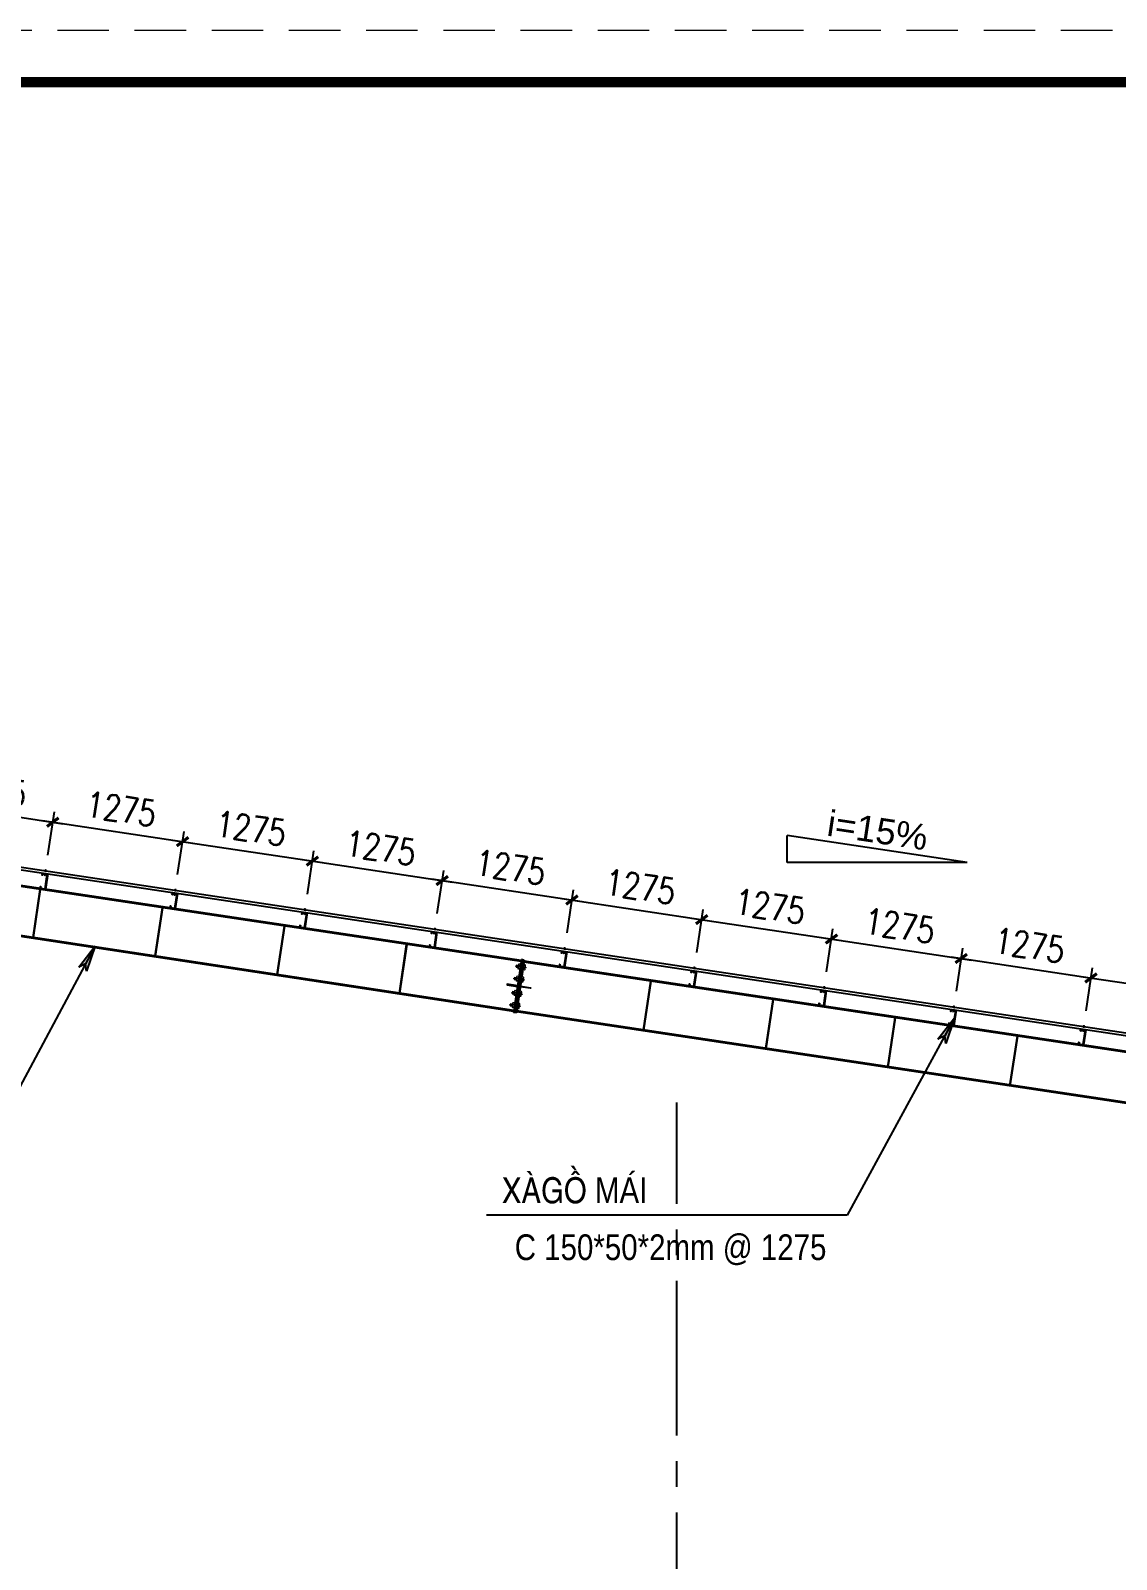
# Model space of a CAD drawing. Header units: inches. Extents: x 651127 to 1529722, y 768575 to 1021311.
# Drawn here: x 1052193 to 1062743, y 876091 to 890941 of the extents above; entities that cross this region are included whole.
import ezdxf
from ezdxf.enums import TextEntityAlignment as Align

# ---------------------------------------------------------------- set-up
doc = ezdxf.new("R2010")
doc.units = ezdxf.units.IN
doc.header["$LTSCALE"] = 1000
doc.header["$MEASUREMENT"] = 0
doc.linetypes.add('CENTER2', pattern=[1.125, 0.75, -0.125, 0.125, -0.125])
doc.linetypes.add('HIDDEN', pattern=[0.375, 0.25, -0.125])
doc.layers.get('DEFPOINTS').update_dxf_attribs({"color": 8, "lineweight": 9})
for name, color, linetype in [('DWGshare.com_1', 7, 'Continuous'), ('DWGshare.com_10', 7, 'Continuous'), ('DWGshare.com_12', 51, 'Continuous'), ('DWGshare.com_16', 2, 'Continuous'), ('DWGshare.com_19', 136, 'Continuous'), ('DWGshare.com_2', 147, 'Continuous'), ('DWGshare.com_32', 253, 'Continuous'), ('DWGshare.com_35', 9, 'Continuous'), ('DWGshare.com_39', 143, 'Continuous'), ('DWGshare.com_4', 8, 'CENTER2')]:
    doc.layers.add(name, color=color, linetype=linetype)
doc.layers.add('DWGshare.com_20', color=115, linetype='Continuous', lineweight=20)
doc.styles.add('DWGshare.com_1', font='VHELVCN.TTF')
doc.styles.add('DWGshare.com_4', font='romans.shx', dxfattribs={"width": 0.8})
doc.styles.add('DWGshare.com_6', font='VHELVEN.TTF')
doc.dimstyles.new('DWGshare.com_1', dxfattribs={"dimscale": 100, "dimtxt": 2.5, "dimasz": 1, "dimexe": 1, "dimexo": 1.5, "dimgap": 1, "dimtad": 1, "dimdec": 0, "dimzin": 0, "dimdsep": 46, "dimtxsty": 'DWGshare.com_4', "dimblk": 'DWGshare.com_1', "dimcen": 1.5, "dimdle": 1, "dimclrd": 256, "dimclre": 256, "dimclrt": 7, "dimadec": 0, "dimazin": 0, "dimtfac": 1, "dimtdec": 0, "dimtix": 1, "dimtmove": 2, "dimatfit": 3, "dimfxl": 1, "dimtolj": 1, "dimtzin": 0, "dimarcsym": 0})
doc.dimstyles.new('DWGshare.com_4', dxfattribs={"dimscale": 100, "dimtxt": 2.5, "dimasz": 2, "dimexe": 1, "dimexo": 1.5, "dimgap": 1, "dimtad": 1, "dimdec": 0, "dimlfac": 0.5, "dimzin": 0, "dimdsep": 46, "dimtxsty": 'DWGshare.com_4', "dimblk": 'DWGshare.com_6', "dimcen": 1.5, "dimdle": 1, "dimclrd": 256, "dimclre": 256, "dimclrt": 7, "dimadec": 0, "dimazin": 0, "dimtfac": 1, "dimtdec": 0, "dimtix": 1, "dimtmove": 2, "dimatfit": 3, "dimldrblk": 'DWGshare.com_6', "dimfxl": 1, "dimtolj": 1, "dimtzin": 0, "dimarcsym": 0})

# ---------------------------------------------------------------- blocks, each defined once
blk = doc.blocks.new('DWGshare.com_1')
at = {"color": 0, "linetype": 'ByBlock', "const_width": 0.3}
blk.add_lwpolyline([(-0.5, -0.5), (0.5, 0.5)], dxfattribs=at)
blk = doc.blocks.new('*D246')
at = {"layer": 'DEFPOINTS', "color": 0, "transparency": 16777216}
for p in [(1052409, 883252), (1051078, 882973), (1052339, 882784)]:
    blk.add_point(p, dxfattribs=at)
at = {"layer": 'DWGshare.com_2', "lineweight": -2, "transparency": 16777216}
for p, q in [((1051049, 883456), (1052508, 883237)), ((1051100, 883122), (1051163, 883540)), ((1052361, 882933), (1052424, 883351))]:
    blk.add_line(p, q, dxfattribs=at)
at = {"layer": 'DWGshare.com_2', "lineweight": -2, "transparency": 16777216, "xscale": 100, "yscale": 100, "zscale": 100}
for p, rotation in [((1051148, 883441), 171.4692343893333), ((1052409, 883252), 351.4692343893333)]:
    blk.add_blockref('DWGshare.com_1', p, dxfattribs=dict(at, rotation=rotation))
at = {"layer": 'DWGshare.com_2', "color": 7, "transparency": 16777216, "insert": (1051812, 883569), "char_height": 250, "attachment_point": 5, "rotation": 351.4692, "style": 'DWGshare.com_4'}
blk.add_mtext('\\A1;1275', dxfattribs=at)
blk = doc.blocks.new('*D247')
at = {"layer": 'DEFPOINTS', "color": 0, "transparency": 16777216}
for p in [(1053670, 883063), (1052339, 882784), (1053600, 882595)]:
    blk.add_point(p, dxfattribs=at)
at = {"layer": 'DWGshare.com_2', "lineweight": -2, "transparency": 16777216}
for p, q in [((1052361, 882933), (1052424, 883351)), ((1052310, 883267), (1053769, 883048)), ((1053622, 882743), (1053685, 883162))]:
    blk.add_line(p, q, dxfattribs=at)
at = {"layer": 'DWGshare.com_2', "lineweight": -2, "transparency": 16777216, "xscale": 100, "yscale": 100, "zscale": 100}
for p, rotation in [((1052409, 883252), 171.4692343893333), ((1053670, 883063), 351.4692343893333)]:
    blk.add_blockref('DWGshare.com_1', p, dxfattribs=dict(at, rotation=rotation))
at = {"layer": 'DWGshare.com_2', "color": 7, "transparency": 16777216, "insert": (1053073, 883380), "char_height": 250, "attachment_point": 5, "rotation": 351.4692, "style": 'DWGshare.com_4'}
blk.add_mtext('\\A1;1275', dxfattribs=at)
blk = doc.blocks.new('*D248')
at = {"layer": 'DEFPOINTS', "color": 0, "transparency": 16777216}
for p in [(1054931, 882874), (1053600, 882595), (1054861, 882406)]:
    blk.add_point(p, dxfattribs=at)
at = {"layer": 'DWGshare.com_2', "lineweight": -2, "transparency": 16777216}
for p, q in [((1053622, 882743), (1053685, 883162)), ((1053571, 883078), (1055030, 882859)), ((1054883, 882554), (1054946, 882973))]:
    blk.add_line(p, q, dxfattribs=at)
at = {"layer": 'DWGshare.com_2', "lineweight": -2, "transparency": 16777216, "xscale": 100, "yscale": 100, "zscale": 100}
for p, rotation in [((1053670, 883063), 171.4692343893333), ((1054931, 882874), 351.4692343893333)]:
    blk.add_blockref('DWGshare.com_1', p, dxfattribs=dict(at, rotation=rotation))
at = {"layer": 'DWGshare.com_2', "color": 7, "transparency": 16777216, "insert": (1054334, 883191), "char_height": 250, "attachment_point": 5, "rotation": 351.4692, "style": 'DWGshare.com_4'}
blk.add_mtext('\\A1;1275', dxfattribs=at)
blk = doc.blocks.new('*D249')
at = {"layer": 'DEFPOINTS', "color": 0, "transparency": 16777216}
for p in [(1056192, 882685), (1054861, 882406), (1056122, 882217)]:
    blk.add_point(p, dxfattribs=at)
at = {"layer": 'DWGshare.com_2', "lineweight": -2, "transparency": 16777216}
for p, q in [((1054832, 882889), (1056291, 882670)), ((1054883, 882554), (1054946, 882973)), ((1056144, 882365), (1056207, 882784))]:
    blk.add_line(p, q, dxfattribs=at)
at = {"layer": 'DWGshare.com_2', "lineweight": -2, "transparency": 16777216, "xscale": 100, "yscale": 100, "zscale": 100}
for p, rotation in [((1054931, 882874), 171.4692343893333), ((1056192, 882685), 351.4692343893333)]:
    blk.add_blockref('DWGshare.com_1', p, dxfattribs=dict(at, rotation=rotation))
at = {"layer": 'DWGshare.com_2', "color": 7, "transparency": 16777216, "insert": (1055595, 883002), "char_height": 250, "attachment_point": 5, "rotation": 351.4692, "style": 'DWGshare.com_4'}
blk.add_mtext('\\A1;1275', dxfattribs=at)
blk = doc.blocks.new('*D250')
at = {"layer": 'DEFPOINTS', "color": 0, "transparency": 16777216}
for p in [(1057453, 882496), (1056122, 882217), (1057383, 882028)]:
    blk.add_point(p, dxfattribs=at)
at = {"layer": 'DWGshare.com_2', "lineweight": -2, "transparency": 16777216}
for p, q in [((1056093, 882700), (1057552, 882481)), ((1056144, 882365), (1056207, 882784)), ((1057405, 882176), (1057468, 882594))]:
    blk.add_line(p, q, dxfattribs=at)
at = {"layer": 'DWGshare.com_2', "lineweight": -2, "transparency": 16777216, "xscale": 100, "yscale": 100, "zscale": 100}
for p, rotation in [((1056192, 882685), 171.4692343893333), ((1057453, 882496), 351.4692343893333)]:
    blk.add_blockref('DWGshare.com_1', p, dxfattribs=dict(at, rotation=rotation))
at = {"layer": 'DWGshare.com_2', "color": 7, "transparency": 16777216, "insert": (1056856, 882813), "char_height": 250, "attachment_point": 5, "rotation": 351.4692, "style": 'DWGshare.com_4'}
blk.add_mtext('\\A1;1275', dxfattribs=at)
blk = doc.blocks.new('*D251')
at = {"layer": 'DEFPOINTS', "color": 0, "transparency": 16777216}
for p in [(1058714, 882306), (1057383, 882028), (1058644, 881839)]:
    blk.add_point(p, dxfattribs=at)
at = {"layer": 'DWGshare.com_19', "lineweight": -2, "transparency": 16777216}
for p, q in [((1057405, 882176), (1057468, 882594)), ((1057354, 882510), (1058813, 882292)), ((1058666, 881987), (1058729, 882405))]:
    blk.add_line(p, q, dxfattribs=at)
at = {"layer": 'DWGshare.com_19', "lineweight": -2, "transparency": 16777216, "xscale": 100, "yscale": 100, "zscale": 100}
for p, rotation in [((1057453, 882496), 171.4692343893333), ((1058714, 882306), 351.4692343893333)]:
    blk.add_blockref('DWGshare.com_1', p, dxfattribs=dict(at, rotation=rotation))
at = {"layer": 'DWGshare.com_19', "color": 7, "transparency": 16777216, "insert": (1058117, 882624), "char_height": 250, "attachment_point": 5, "rotation": 351.4692, "style": 'DWGshare.com_4'}
blk.add_mtext('\\A1;1275', dxfattribs=at)
blk = doc.blocks.new('*D252')
at = {"layer": 'DEFPOINTS', "color": 0, "transparency": 16777216}
for p in [(1059975, 882117), (1058644, 881839), (1059904, 881649)]:
    blk.add_point(p, dxfattribs=at)
at = {"layer": 'DWGshare.com_2', "lineweight": -2, "transparency": 16777216}
for p, q in [((1058666, 881987), (1058729, 882405)), ((1058615, 882321), (1060073, 882102)), ((1059927, 881798), (1059989, 882216))]:
    blk.add_line(p, q, dxfattribs=at)
at = {"layer": 'DWGshare.com_2', "lineweight": -2, "transparency": 16777216, "xscale": 100, "yscale": 100, "zscale": 100}
for p, rotation in [((1058714, 882306), 171.4692343893333), ((1059975, 882117), 351.4692343893333)]:
    blk.add_blockref('DWGshare.com_1', p, dxfattribs=dict(at, rotation=rotation))
at = {"layer": 'DWGshare.com_2', "color": 7, "transparency": 16777216, "insert": (1059378, 882434), "char_height": 250, "attachment_point": 5, "rotation": 351.4692, "style": 'DWGshare.com_4'}
blk.add_mtext('\\A1;1275', dxfattribs=at)
blk = doc.blocks.new('*D253')
at = {"layer": 'DEFPOINTS', "color": 0, "transparency": 16777216}
for p in [(1061235, 881928), (1059904, 881649), (1061165, 881460)]:
    blk.add_point(p, dxfattribs=at)
at = {"layer": 'DWGshare.com_2', "lineweight": -2, "transparency": 16777216}
for p, q in [((1059876, 882132), (1061334, 881913)), ((1059927, 881798), (1059989, 882216)), ((1061188, 881609), (1061250, 882027))]:
    blk.add_line(p, q, dxfattribs=at)
at = {"layer": 'DWGshare.com_2', "lineweight": -2, "transparency": 16777216, "xscale": 100, "yscale": 100, "zscale": 100}
for p, rotation in [((1059975, 882117), 171.4692343893333), ((1061235, 881928), 351.4692343893333)]:
    blk.add_blockref('DWGshare.com_1', p, dxfattribs=dict(at, rotation=rotation))
at = {"layer": 'DWGshare.com_2', "color": 7, "transparency": 16777216, "insert": (1060638, 882245), "char_height": 250, "attachment_point": 5, "rotation": 351.4692, "style": 'DWGshare.com_4'}
blk.add_mtext('\\A1;1275', dxfattribs=at)
blk = doc.blocks.new('*D254')
at = {"layer": 'DEFPOINTS', "color": 0, "transparency": 16777216}
for p in [(1062496, 881739), (1061165, 881460), (1062426, 881271)]:
    blk.add_point(p, dxfattribs=at)
at = {"layer": 'DWGshare.com_2', "lineweight": -2, "transparency": 16777216}
for p, q in [((1061137, 881943), (1062595, 881724)), ((1061188, 881609), (1061250, 882027)), ((1062448, 881419), (1062511, 881838))]:
    blk.add_line(p, q, dxfattribs=at)
at = {"layer": 'DWGshare.com_2', "lineweight": -2, "transparency": 16777216, "xscale": 100, "yscale": 100, "zscale": 100}
for p, rotation in [((1061235, 881928), 171.4692343893333), ((1062496, 881739), 351.4692343893333)]:
    blk.add_blockref('DWGshare.com_1', p, dxfattribs=dict(at, rotation=rotation))
at = {"layer": 'DWGshare.com_2', "color": 7, "transparency": 16777216, "insert": (1061899, 882056), "char_height": 250, "attachment_point": 5, "rotation": 351.4692, "style": 'DWGshare.com_4'}
blk.add_mtext('\\A1;1275', dxfattribs=at)
blk = doc.blocks.new('*D255')
at = {"layer": 'DEFPOINTS', "color": 0, "transparency": 16777216}
for p in [(1063757, 881550), (1062426, 881271), (1063687, 881082)]:
    blk.add_point(p, dxfattribs=at)
at = {"layer": 'DWGshare.com_2', "lineweight": -2, "transparency": 16777216}
for p, q in [((1062448, 881419), (1062511, 881838)), ((1062397, 881754), (1063856, 881535)), ((1063709, 881230), (1063772, 881649))]:
    blk.add_line(p, q, dxfattribs=at)
at = {"layer": 'DWGshare.com_2', "lineweight": -2, "transparency": 16777216, "xscale": 100, "yscale": 100, "zscale": 100}
for p, rotation in [((1062496, 881739), 171.4692343893333), ((1063757, 881550), 351.4692343893333)]:
    blk.add_blockref('DWGshare.com_1', p, dxfattribs=dict(at, rotation=rotation))
at = {"layer": 'DWGshare.com_2', "color": 7, "transparency": 16777216, "insert": (1063160, 881867), "char_height": 250, "attachment_point": 5, "rotation": 351.4692, "style": 'DWGshare.com_4'}
blk.add_mtext('\\A1;1275', dxfattribs=at)
blk = doc.blocks.new('DWGshare.com_6')
at = {"linetype": 'CENTER2'}
blk.add_hatch(color=256, dxfattribs=at).paths.add_polyline_path([(-1.296, 0.216), (-1, 0), (-1.296, -0.216), (0, 0)])
blk.add_line((0, 0), (-1, 0), dxfattribs=at)
blk.add_lwpolyline([(-1.296, 0.216), (0, 0), (-1.296, -0.216), (-1, 0), (-1.296, 0.216)], dxfattribs=at)

msp = doc.modelspace()

# ---------------------------------------------------------------- linework, layer by layer
at = {"layer": 'DEFPOINTS', "linetype": 'HIDDEN', "ltscale": 2}
msp.add_lwpolyline([(1000353.7, 831540.9), (1084453.7, 831540.9), (1084453.7, 890940.9), (1000353.7, 890940.9)], close=True, dxfattribs=at)
at = {"layer": 'DWGshare.com_1', "const_width": 100}
msp.add_lwpolyline([(1002353.7, 832040.9), (1083953.7, 832040.9), (1083953.7, 890440.9), (1002353.7, 890440.9)], close=True, dxfattribs=at)
at = {"layer": 'DWGshare.com_12'}
for p, q in [((1056960.6, 881907.5), (1045206.1, 883670.7)), ((1056959.1, 881897.6), (1045218.5, 883658.7)), ((1056886.5, 881413), (1045148.8, 883193.9)), ((1056887.9, 881422.9), (1045150.3, 883203.8)), ((1052283.4, 882599), (1052213.4, 882132.1)), ((1052287.4, 882598.4), (1052217.4, 882131.5)), ((1053470.2, 882420.9), (1053399.8, 881952.1)), ((1053474.1, 882420.4), (1053403.8, 881951.5)), ((1054656.9, 882242.9), (1054586.3, 881772.1)), ((1054660.8, 882242.3), (1054590.2, 881771.5)), ((1055843.6, 882064.9), (1055772.7, 881592.1)), ((1055847.6, 882064.3), (1055776.7, 881591.5)), ((1056962.1, 881917.4), (1056885, 881403.1)), ((1056975.9, 881915.3), (1056898.8, 881401.1)), ((1056989.8, 881913.2), (1056912.7, 881399)), ((1056989.8, 881913.2), (1056962.1, 881917.4)), ((1065422.5, 880628.1), (1056986.8, 881893.5)), ((1065423.9, 880638), (1056988.3, 881903.3)), ((1058217.1, 881708.9), (1058145.5, 881232.1)), ((1058221, 881708.3), (1058149.5, 881231.5)), ((1059403.8, 881530.9), (1059332, 881052.1)), ((1059407.7, 881530.3), (1059335.9, 881051.5)), ((1056912.7, 881399), (1056885, 881403.1)), ((1065349.8, 880143.5), (1056914.1, 881408.9)), ((1065351.3, 880153.4), (1056915.6, 881418.8)), ((1060590.5, 881352.9), (1060518.4, 880872.1)), ((1060594.5, 881352.3), (1060522.3, 880871.5)), ((1061777.2, 881174.9), (1061704.8, 880692.1)), ((1061781.2, 881174.3), (1061708.8, 880691.5))]:
    msp.add_line(p, q, dxfattribs=at)
for points in [[(1056924, 881663.2), (1056825.1, 881678.1), (1056824.2, 881672.1), (1056923.1, 881657.3)], [(1056951.7, 881659.1), (1057050.6, 881644.2), (1057049.7, 881638.3), (1056950.8, 881653.1)]]:
    msp.add_lwpolyline(points, close=True, dxfattribs=at)
at = {"layer": 'DWGshare.com_19'}
for p, q in [((1061292, 882860.2), (1059543.5, 883122.5)), ((1059543.5, 882860.2), (1059543.5, 883122.5)), ((1061292, 882860.2), (1059543.5, 882860.2))]:
    msp.add_line(p, q, dxfattribs=at)
at = {"layer": 'DWGshare.com_20'}
for p, q in [((1056900.4, 881855.9), (1057012.9, 881839)), ((1056913.4, 881866), (1056909.8, 881842.3)), ((1056909.8, 881842.3), (1056928.8, 881839.5)), ((1056913.4, 881866), (1056932.4, 881863.2)), ((1056917.3, 881865.4), (1056913.8, 881841.7)), ((1056921.9, 881864.8), (1056918.4, 881841)), ((1056927.9, 881863.9), (1056924.3, 881840.1)), ((1056933.3, 881869.7), (1056927.8, 881833)), ((1056946, 881824.7), (1056932.4, 881826.8)), ((1056934.2, 881838.7), (1056993.4, 881829.8)), ((1056937.7, 881862.4), (1056996.9, 881853.5)), ((1056953.1, 881872.2), (1056939.5, 881874.3)), ((1056954, 881878.2), (1056945.1, 881818.7)), ((1056947.3, 881818.4), (1056945.1, 881818.7)), ((1056947.3, 881818.4), (1056956.2, 881877.9)), ((1056956.2, 881877.9), (1056954, 881878.2)), ((1056974.9, 881814.3), (1056983.9, 881873.8)), ((1056974.9, 881814.3), (1056977.1, 881813.9)), ((1056986, 881873.4), (1056977.1, 881813.9)), ((1056978, 881819.9), (1056991.6, 881817.9)), ((1056983.9, 881873.8), (1056986, 881873.4)), ((1056998.7, 881865.4), (1056985.1, 881867.4)), ((1056997.8, 881822.5), (1057003.3, 881859.2)), ((1056882.6, 881737.2), (1056995.1, 881720.3)), ((1056895.6, 881747.4), (1056892, 881723.6)), ((1056892, 881723.6), (1056911, 881720.8)), ((1056895.6, 881747.4), (1056914.6, 881744.5)), ((1056899.5, 881746.8), (1056896, 881723)), ((1056904.1, 881746.1), (1056900.6, 881722.4)), ((1056910.1, 881745.2), (1056906.5, 881721.5)), ((1056915.5, 881751), (1056910, 881714.3)), ((1056928.2, 881706.1), (1056914.6, 881708.1)), ((1056916.4, 881720), (1056975.6, 881711.1)), ((1056919.9, 881743.7), (1056979.1, 881734.8)), ((1056935.3, 881753.5), (1056921.7, 881755.6)), ((1056936.2, 881759.6), (1056927.3, 881700.1)), ((1056929.5, 881699.7), (1056927.3, 881700.1)), ((1056929.5, 881699.7), (1056938.4, 881759.2)), ((1056938.4, 881759.2), (1056936.2, 881759.6)), ((1056957.1, 881695.6), (1056966.1, 881755.1)), ((1056957.1, 881695.6), (1056959.3, 881695.3)), ((1056968.2, 881754.8), (1056959.3, 881695.3)), ((1056960.2, 881701.3), (1056973.8, 881699.2)), ((1056966.1, 881755.1), (1056968.2, 881754.8)), ((1056980.9, 881746.7), (1056967.3, 881748.7)), ((1056980, 881703.8), (1056985.5, 881740.5)), ((1056861.8, 881598.7), (1056974.3, 881581.9)), ((1056874.8, 881608.9), (1056871.2, 881585.2)), ((1056871.2, 881585.2), (1056890.2, 881582.3)), ((1056874.8, 881608.9), (1056893.8, 881606.1)), ((1056878.8, 881608.3), (1056875.2, 881584.6)), ((1056883.3, 881607.6), (1056879.8, 881583.9)), ((1056896.8, 881496.4), (1056883.2, 881498.5)), ((1056889.3, 881606.7), (1056885.7, 881583)), ((1056897.7, 881502.4), (1056888.7, 881442.9)), ((1056894.8, 881612.5), (1056889.3, 881575.9)), ((1056890.9, 881442.6), (1056899.8, 881502.1)), ((1056907.4, 881567.6), (1056893.8, 881569.7)), ((1056895.6, 881581.5), (1056954.8, 881572.7)), ((1056899.8, 881502.1), (1056897.7, 881502.4)), ((1056899.2, 881605.3), (1056958.4, 881596.4)), ((1056914.6, 881615.1), (1056901, 881617.1)), ((1056915.5, 881621.1), (1056906.5, 881561.6)), ((1056908.7, 881561.3), (1056906.5, 881561.6)), ((1056908.7, 881561.3), (1056917.6, 881620.8)), ((1056917.6, 881620.8), (1056915.5, 881621.1)), ((1056918.6, 881438.5), (1056927.5, 881498)), ((1056929.7, 881497.6), (1056920.7, 881438.1)), ((1056927.5, 881498), (1056929.7, 881497.6)), ((1056936.4, 881557.1), (1056945.3, 881616.6)), ((1056936.4, 881557.1), (1056938.5, 881556.8)), ((1056947.5, 881616.3), (1056938.5, 881556.8)), ((1056939.4, 881562.8), (1056953, 881560.8)), ((1056945.3, 881616.6), (1056947.5, 881616.3)), ((1056960.2, 881608.3), (1056946.6, 881610.3)), ((1056959.2, 881565.4), (1056964.7, 881602)), ((1056844, 881480.1), (1056956.5, 881463.2)), ((1056857, 881490.2), (1056853.4, 881466.5)), ((1056853.4, 881466.5), (1056872.4, 881463.7)), ((1056857, 881490.2), (1056876, 881487.4)), ((1056861, 881489.7), (1056857.4, 881465.9)), ((1056865.5, 881489), (1056862, 881465.2)), ((1056871.5, 881488.1), (1056867.9, 881464.3)), ((1056877, 881493.9), (1056871.5, 881457.2)), ((1056889.6, 881449), (1056876, 881451)), ((1056877.8, 881462.9), (1056937, 881454)), ((1056881.4, 881486.6), (1056940.6, 881477.7)), ((1056890.9, 881442.6), (1056888.7, 881442.9)), ((1056918.6, 881438.5), (1056920.7, 881438.1)), ((1056921.6, 881444.1), (1056935.2, 881442.1)), ((1056942.4, 881489.6), (1056928.8, 881491.6)), ((1056941.4, 881446.7), (1056946.9, 881483.4))]:
    msp.add_line(p, q, dxfattribs=at)
for centre, start, end in [((1056933.2, 881832.2), 171.46923, 261.46923), ((1056933.4, 881833.3), 81.46923, 171.46923), ((1056935, 881844), 171.46923, 261.46923), ((1056936.9, 881857), 81.46923, 171.46923), ((1056938.6, 881867.8), 171.46923, 261.46923), ((1056938.7, 881868.9), 81.46923, 171.46923), ((1056992.4, 881823.3), 261.46923, 351.46923), ((1056994.2, 881835.2), 261.46923, 351.46923), ((1056992.6, 881824.4), 351.46923, 81.46923), ((1056997.8, 881858.9), 261.46923, 351.46923), ((1056996.1, 881848.1), 351.46923, 81.46923), ((1056997.9, 881860), 351.46923, 81.46923), ((1056915.4, 881713.5), 171.46923, 261.46923), ((1056915.6, 881714.6), 81.46923, 171.46923), ((1056917.2, 881725.4), 171.46923, 261.46923), ((1056919.1, 881738.3), 81.46923, 171.46923), ((1056920.8, 881749.1), 171.46923, 261.46923), ((1056920.9, 881750.2), 81.46923, 171.46923), ((1056974.6, 881704.6), 261.46923, 351.46923), ((1056976.4, 881716.5), 261.46923, 351.46923), ((1056974.8, 881705.7), 351.46923, 81.46923), ((1056979.9, 881740.2), 261.46923, 351.46923), ((1056978.3, 881729.4), 351.46923, 81.46923), ((1056980.1, 881741.3), 351.46923, 81.46923), ((1056882.4, 881493.1), 81.46923, 171.46923), ((1056894.6, 881575.1), 171.46923, 261.46923), ((1056894.8, 881576.1), 81.46923, 171.46923), ((1056896.4, 881586.9), 171.46923, 261.46923), ((1056898.4, 881599.9), 81.46923, 171.46923), ((1056900, 881610.7), 171.46923, 261.46923), ((1056900.2, 881611.7), 81.46923, 171.46923), ((1056953.8, 881566.2), 261.46923, 351.46923), ((1056955.6, 881578), 261.46923, 351.46923), ((1056954, 881567.3), 351.46923, 81.46923), ((1056959.2, 881601.8), 261.46923, 351.46923), ((1056957.6, 881591), 351.46923, 81.46923), ((1056959.3, 881602.9), 351.46923, 81.46923), ((1056876.8, 881456.4), 171.46923, 261.46923), ((1056877, 881457.5), 81.46923, 171.46923), ((1056878.6, 881468.3), 171.46923, 261.46923), ((1056880.6, 881481.2), 81.46923, 171.46923), ((1056882.2, 881492), 171.46923, 261.46923), ((1056936, 881447.5), 261.46923, 351.46923), ((1056937.8, 881459.4), 261.46923, 351.46923), ((1056936.2, 881448.6), 351.46923, 81.46923), ((1056941.4, 881483.1), 261.46923, 351.46923), ((1056939.8, 881472.3), 351.46923, 81.46923), ((1056941.5, 881484.2), 351.46923, 81.46923)]:
    msp.add_arc(centre, 5.45, start, end, dxfattribs=at)
at = {"layer": 'DWGshare.com_32', "ltscale": 0.9}
for points in [[(1052293.3, 882627.8), (1052290.8, 882611), (1052334.3, 882604.5), (1052355.7, 882746.9), (1052312.2, 882753.4), (1052309.7, 882736.6), (1052306.7, 882737), (1052309.7, 882756.8), (1052359.1, 882749.4), (1052336.8, 882601.1), (1052287.4, 882608.5), (1052290.4, 882628.3)], [(1053554.2, 882438.7), (1053551.7, 882421.9), (1053595.2, 882415.3), (1053616.6, 882557.7), (1053573.1, 882564.3), (1053570.5, 882547.5), (1053567.6, 882547.9), (1053570.5, 882567.7), (1053620, 882560.3), (1053597.7, 882411.9), (1053548.3, 882419.3), (1053551.3, 882439.1)], [(1054815.1, 882249.5), (1054812.6, 882232.7), (1054856.1, 882226.2), (1054877.5, 882368.6), (1054834, 882375.1), (1054831.4, 882358.3), (1054828.5, 882358.8), (1054831.4, 882378.5), (1054880.9, 882371.1), (1054858.6, 882222.8), (1054809.2, 882230.2), (1054812.2, 882250)], [(1056076, 882060.4), (1056073.5, 882043.6), (1056117, 882037.1), (1056138.4, 882179.5), (1056094.9, 882186), (1056092.3, 882169.2), (1056089.4, 882169.6), (1056092.3, 882189.4), (1056141.8, 882182), (1056119.5, 882033.7), (1056070.1, 882041.1), (1056073.1, 882060.9)], [(1057336.9, 881871.3), (1057334.4, 881854.5), (1057377.9, 881847.9), (1057399.3, 881990.3), (1057355.8, 881996.9), (1057353.2, 881980.1), (1057350.3, 881980.5), (1057353.2, 882000.3), (1057402.7, 881992.9), (1057380.4, 881844.5), (1057331, 881851.9), (1057333.9, 881871.7)], [(1058597.8, 881682.1), (1058595.3, 881665.3), (1058638.8, 881658.8), (1058660.2, 881801.2), (1058616.6, 881807.7), (1058614.1, 881790.9), (1058611.2, 881791.4), (1058614.1, 881811.1), (1058663.6, 881803.7), (1058641.3, 881655.4), (1058591.9, 881662.8), (1058594.8, 881682.6)], [(1059858.7, 881493), (1059856.2, 881476.2), (1059899.7, 881469.7), (1059921.1, 881612.1), (1059877.5, 881618.6), (1059875, 881601.8), (1059872, 881602.2), (1059875, 881622), (1059924.5, 881614.6), (1059902.2, 881466.3), (1059852.8, 881473.7), (1059855.7, 881493.5)], [(1061119.6, 881303.9), (1061117.1, 881287.1), (1061160.6, 881280.5), (1061181.9, 881422.9), (1061138.4, 881429.5), (1061135.9, 881412.7), (1061132.9, 881413.1), (1061135.9, 881432.9), (1061185.4, 881425.5), (1061163.1, 881277.1), (1061113.7, 881284.5), (1061116.6, 881304.3)], [(1062380.5, 881114.7), (1062378, 881097.9), (1062421.5, 881091.4), (1062442.8, 881233.8), (1062399.3, 881240.3), (1062396.8, 881223.5), (1062393.8, 881224), (1062396.8, 881243.7), (1062446.3, 881236.3), (1062424, 881088), (1062374.6, 881095.4), (1062377.5, 881115.2)]]:
    msp.add_lwpolyline(points, close=True, dxfattribs=at)
at = {"layer": 'DWGshare.com_35'}
for p, q in [((1052329.4, 882745.4), (1052328.1, 882736.7)), ((1052328.1, 882736.7), (1052331.3, 882732.4)), ((1052328.1, 882736.7), (1052329.3, 882736.5)), ((1052329, 882745.9), (1052329.5, 882746.2)), ((1052329, 882745.9), (1052330.6, 882745.3)), ((1052329, 882745.9), (1052329.4, 882745.4)), ((1052329.1, 882748.1), (1052329.9, 882748.7)), ((1052329.1, 882748.1), (1052337.7, 882745.2)), ((1052329.1, 882748.1), (1052329.7, 882747.3)), ((1052330.6, 882745.3), (1052329.3, 882736.5)), ((1052329.3, 882736.5), (1052331.3, 882732.4)), ((1052329.4, 882750.3), (1052329.8, 882750.6)), ((1052329.4, 882750.3), (1052338.1, 882747.4)), ((1052329.4, 882750.3), (1052330, 882749.5)), ((1052330.6, 882745.3), (1052329.4, 882745.4)), ((1052329.7, 882747.3), (1052329.5, 882746.2)), ((1052330.6, 882745.3), (1052329.5, 882746.2)), ((1052329.7, 882747.3), (1052336.9, 882744.6)), ((1052330, 882749.5), (1052329.9, 882748.7)), ((1052329.9, 882748.7), (1052337.1, 882746)), ((1052330, 882749.5), (1052337.3, 882746.8)), ((1052330.6, 882745.3), (1052331.3, 882732.4)), ((1052331.3, 882779.9), (1052331.2, 882779.1)), ((1052331.2, 882779.1), (1052345.1, 882777)), ((1052331.3, 882779.9), (1052345.2, 882777.8)), ((1052335.6, 882735.6), (1052331.3, 882732.4)), ((1052331.9, 882750.3), (1052337.5, 882748.2)), ((1052332.7, 882784.4), (1052332, 882779.8)), ((1052332.8, 882778.9), (1052332.7, 882778.6)), ((1052332.7, 882778.6), (1052343.4, 882777)), ((1052343.6, 882783.5), (1052334.5, 882784.9)), ((1052336, 882783.9), (1052335.3, 882779.3)), ((1052336.9, 882744.6), (1052335.6, 882735.6)), ((1052337.7, 882745.2), (1052336.9, 882744.6)), ((1052337.3, 882746.8), (1052337.1, 882746)), ((1052337.7, 882745.2), (1052337.1, 882746)), ((1052338.1, 882747.4), (1052337.3, 882746.8)), ((1052337.6, 882749), (1052337.5, 882748.2)), ((1052338.1, 882747.4), (1052337.5, 882748.2)), ((1052338.1, 882749.4), (1052337.6, 882749)), ((1052341.9, 882783.1), (1052341.2, 882778.4)), ((1052343.5, 882777.3), (1052343.4, 882777)), ((1052344.5, 882777.9), (1052345.2, 882782.6)), ((1052345.1, 882777), (1052345.2, 882777.8)), ((1053590.3, 882556.2), (1053589, 882547.6)), ((1053589, 882547.6), (1053592.2, 882543.3)), ((1053589, 882547.6), (1053590.2, 882547.4)), ((1053589.9, 882556.7), (1053590.4, 882557.1)), ((1053589.9, 882556.7), (1053591.5, 882556.2)), ((1053589.9, 882556.7), (1053590.3, 882556.2)), ((1053590, 882559), (1053590.8, 882559.6)), ((1053590, 882559), (1053598.6, 882556)), ((1053590, 882559), (1053590.6, 882558.1)), ((1053591.5, 882556.2), (1053590.2, 882547.4)), ((1053590.2, 882547.4), (1053592.2, 882543.3)), ((1053590.3, 882561.2), (1053590.7, 882561.5)), ((1053590.3, 882561.2), (1053599, 882558.3)), ((1053590.3, 882561.2), (1053590.9, 882560.4)), ((1053591.5, 882556.2), (1053590.3, 882556.2)), ((1053590.6, 882558.1), (1053590.4, 882557.1)), ((1053591.5, 882556.2), (1053590.4, 882557.1)), ((1053590.6, 882558.1), (1053597.8, 882555.4)), ((1053590.9, 882560.4), (1053590.8, 882559.6)), ((1053590.8, 882559.6), (1053598, 882556.9)), ((1053590.9, 882560.4), (1053598.1, 882557.7)), ((1053591.5, 882556.2), (1053592.2, 882543.3)), ((1053592.2, 882590.7), (1053592, 882590)), ((1053592, 882590), (1053606, 882587.9)), ((1053592.2, 882590.7), (1053606.1, 882588.7)), ((1053596.5, 882546.5), (1053592.2, 882543.3)), ((1053592.8, 882561.2), (1053598.4, 882559.1)), ((1053593.6, 882595.3), (1053592.9, 882590.6)), ((1053593.7, 882589.8), (1053593.6, 882589.5)), ((1053593.6, 882589.5), (1053604.3, 882587.9)), ((1053604.5, 882594.4), (1053595.4, 882595.8)), ((1053596.9, 882594.8), (1053596.2, 882590.1)), ((1053597.8, 882555.4), (1053596.5, 882546.5)), ((1053598.6, 882556), (1053597.8, 882555.4)), ((1053598.1, 882557.7), (1053598, 882556.9)), ((1053598.6, 882556), (1053598, 882556.9)), ((1053599, 882558.3), (1053598.1, 882557.7)), ((1053598.5, 882559.9), (1053598.4, 882559.1)), ((1053599, 882558.3), (1053598.4, 882559.1)), ((1053599, 882560.2), (1053598.5, 882559.9)), ((1053602.8, 882593.9), (1053602.1, 882589.3)), ((1053604.4, 882588.2), (1053604.3, 882587.9)), ((1053605.4, 882588.8), (1053606.1, 882593.4)), ((1053606, 882587.9), (1053606.1, 882588.7)), ((1054853.1, 882401.6), (1054852.9, 882400.9)), ((1054852.9, 882400.9), (1054866.9, 882398.8)), ((1054853.1, 882401.6), (1054867, 882399.5)), ((1054854.5, 882406.2), (1054853.8, 882401.5)), ((1054854.6, 882400.6), (1054854.5, 882400.4)), ((1054854.5, 882400.4), (1054865.2, 882398.8)), ((1054865.4, 882405.2), (1054856.3, 882406.6)), ((1054857.8, 882405.7), (1054857.1, 882401)), ((1054863.6, 882404.8), (1054862.9, 882400.1)), ((1054865.3, 882399), (1054865.2, 882398.8)), ((1054866.3, 882399.6), (1054867, 882404.3)), ((1054866.9, 882398.8), (1054867, 882399.5)), ((1054851.2, 882367.1), (1054849.9, 882358.4)), ((1054849.9, 882358.4), (1054853.1, 882354.1)), ((1054849.9, 882358.4), (1054851.1, 882358.3)), ((1054850.8, 882367.6), (1054851.3, 882368)), ((1054850.8, 882367.6), (1054852.4, 882367.1)), ((1054850.8, 882367.6), (1054851.2, 882367.1)), ((1054850.9, 882369.8), (1054851.7, 882370.4)), ((1054850.9, 882369.8), (1054859.5, 882366.9)), ((1054850.9, 882369.8), (1054851.5, 882369)), ((1054852.4, 882367.1), (1054851.1, 882358.3)), ((1054851.1, 882358.3), (1054853.1, 882354.1)), ((1054851.2, 882372.1), (1054851.6, 882372.3)), ((1054851.2, 882372.1), (1054859.9, 882369.1)), ((1054851.2, 882372.1), (1054851.8, 882371.2)), ((1054852.4, 882367.1), (1054851.2, 882367.1)), ((1054851.5, 882369), (1054851.3, 882368)), ((1054852.4, 882367.1), (1054851.3, 882368)), ((1054851.5, 882369), (1054858.7, 882366.3)), ((1054851.8, 882371.2), (1054851.7, 882370.4)), ((1054851.7, 882370.4), (1054858.9, 882367.7)), ((1054851.8, 882371.2), (1054859, 882368.5)), ((1054852.4, 882367.1), (1054853.1, 882354.1)), ((1054857.4, 882357.3), (1054853.1, 882354.1)), ((1054853.7, 882372), (1054859.3, 882370)), ((1054858.7, 882366.3), (1054857.4, 882357.3)), ((1054859.5, 882366.9), (1054858.7, 882366.3)), ((1054859, 882368.5), (1054858.9, 882367.7)), ((1054859.5, 882366.9), (1054858.9, 882367.7)), ((1054859.9, 882369.1), (1054859, 882368.5)), ((1054859.4, 882370.8), (1054859.3, 882370)), ((1054859.9, 882369.1), (1054859.3, 882370)), ((1054859.8, 882371.1), (1054859.4, 882370.8)), ((1056112.1, 882178), (1056110.8, 882169.3)), ((1056110.8, 882169.3), (1056114, 882165)), ((1056110.8, 882169.3), (1056112, 882169.1)), ((1056111.7, 882178.5), (1056112.2, 882178.8)), ((1056111.7, 882178.5), (1056113.3, 882177.9)), ((1056111.7, 882178.5), (1056112.1, 882178)), ((1056111.8, 882180.7), (1056112.6, 882181.3)), ((1056111.8, 882180.7), (1056120.4, 882177.8)), ((1056111.8, 882180.7), (1056112.4, 882179.9)), ((1056113.3, 882177.9), (1056112, 882169.1)), ((1056112, 882169.1), (1056114, 882165)), ((1056112.1, 882182.9), (1056112.5, 882183.2)), ((1056112.1, 882182.9), (1056120.8, 882180)), ((1056112.1, 882182.9), (1056112.7, 882182.1)), ((1056113.3, 882177.9), (1056112.1, 882178)), ((1056112.4, 882179.9), (1056112.2, 882178.8)), ((1056113.3, 882177.9), (1056112.2, 882178.8)), ((1056112.4, 882179.9), (1056119.6, 882177.2)), ((1056112.7, 882182.1), (1056112.6, 882181.3)), ((1056112.6, 882181.3), (1056119.8, 882178.6)), ((1056112.7, 882182.1), (1056119.9, 882179.4)), ((1056113.3, 882177.9), (1056114, 882165)), ((1056113.9, 882212.5), (1056113.8, 882211.7)), ((1056113.8, 882211.7), (1056127.8, 882209.6)), ((1056113.9, 882212.5), (1056127.9, 882210.4)), ((1056118.3, 882168.2), (1056114, 882165)), ((1056114.6, 882182.9), (1056120.1, 882180.8)), ((1056115.4, 882217), (1056114.7, 882212.4)), ((1056115.5, 882211.5), (1056115.4, 882211.2)), ((1056115.4, 882211.2), (1056126.1, 882209.6)), ((1056126.3, 882216.1), (1056117.1, 882217.5)), ((1056118.7, 882216.5), (1056118, 882211.9)), ((1056119.6, 882177.2), (1056118.3, 882168.2)), ((1056120.4, 882177.8), (1056119.6, 882177.2)), ((1056119.9, 882179.4), (1056119.8, 882178.6)), ((1056120.4, 882177.8), (1056119.8, 882178.6)), ((1056120.8, 882180), (1056119.9, 882179.4)), ((1056120.3, 882181.6), (1056120.1, 882180.8)), ((1056120.8, 882180), (1056120.1, 882180.8)), ((1056120.7, 882182), (1056120.3, 882181.6)), ((1056124.5, 882215.7), (1056123.8, 882211)), ((1056126.2, 882209.9), (1056126.1, 882209.6)), ((1056127.1, 882210.5), (1056127.8, 882215.2)), ((1056127.8, 882209.6), (1056127.9, 882210.4)), ((1057373, 881988.8), (1057371.7, 881980.2)), ((1057371.7, 881980.2), (1057374.8, 881975.9)), ((1057371.7, 881980.2), (1057372.9, 881980)), ((1057372.6, 881989.3), (1057373.1, 881989.7)), ((1057372.6, 881989.3), (1057374.2, 881988.8)), ((1057372.6, 881989.3), (1057373, 881988.8)), ((1057372.7, 881991.6), (1057373.5, 881992.2)), ((1057372.7, 881991.6), (1057381.3, 881988.6)), ((1057372.7, 881991.6), (1057373.3, 881990.7)), ((1057374.2, 881988.8), (1057372.9, 881980)), ((1057372.9, 881980), (1057374.8, 881975.9)), ((1057373, 881993.8), (1057373.4, 881994.1)), ((1057373, 881993.8), (1057381.6, 881990.9)), ((1057373, 881993.8), (1057373.6, 881993)), ((1057374.2, 881988.8), (1057373, 881988.8)), ((1057373.3, 881990.7), (1057373.1, 881989.7)), ((1057374.2, 881988.8), (1057373.1, 881989.7)), ((1057373.3, 881990.7), (1057380.5, 881988)), ((1057373.6, 881993), (1057373.5, 881992.2)), ((1057373.5, 881992.2), (1057380.7, 881989.5)), ((1057373.6, 881993), (1057380.8, 881990.3)), ((1057374.2, 881988.8), (1057374.8, 881975.9)), ((1057374.8, 882023.3), (1057374.7, 882022.6)), ((1057374.7, 882022.6), (1057388.7, 882020.5)), ((1057374.8, 882023.3), (1057388.8, 882021.3)), ((1057379.1, 881979.1), (1057374.8, 881975.9)), ((1057375.5, 881993.8), (1057381, 881991.7)), ((1057376.3, 882027.9), (1057375.6, 882023.2)), ((1057376.4, 882022.4), (1057376.3, 882022.1)), ((1057376.3, 882022.1), (1057387, 882020.5)), ((1057387.2, 882027), (1057378, 882028.3)), ((1057379.6, 882027.4), (1057378.9, 882022.7)), ((1057380.5, 881988), (1057379.1, 881979.1)), ((1057381.3, 881988.6), (1057380.5, 881988)), ((1057380.8, 881990.3), (1057380.7, 881989.5)), ((1057381.3, 881988.6), (1057380.7, 881989.5)), ((1057381.6, 881990.9), (1057380.8, 881990.3)), ((1057381.2, 881992.5), (1057381, 881991.7)), ((1057381.6, 881990.9), (1057381, 881991.7)), ((1057381.6, 881992.8), (1057381.2, 881992.5)), ((1057385.4, 882026.5), (1057384.7, 882021.9)), ((1057387, 882020.8), (1057387, 882020.5)), ((1057388, 882021.4), (1057388.7, 882026)), ((1057388.7, 882020.5), (1057388.8, 882021.3)), ((1058633.9, 881799.7), (1058632.6, 881791)), ((1058633.5, 881802.4), (1058634.4, 881803)), ((1058633.5, 881802.4), (1058642.2, 881799.5)), ((1058633.5, 881802.4), (1058634.2, 881801.6)), ((1058633.5, 881800.2), (1058634, 881800.6)), ((1058633.5, 881800.2), (1058635.1, 881799.7)), ((1058633.5, 881800.2), (1058633.9, 881799.7)), ((1058635.1, 881799.7), (1058633.8, 881790.9)), ((1058633.9, 881804.7), (1058634.3, 881804.9)), ((1058633.9, 881804.7), (1058642.5, 881801.7)), ((1058633.9, 881804.7), (1058634.5, 881803.8)), ((1058635.1, 881799.7), (1058633.9, 881799.7)), ((1058634.2, 881801.6), (1058634, 881800.6)), ((1058635.1, 881799.7), (1058634, 881800.6)), ((1058634.2, 881801.6), (1058641.4, 881798.9)), ((1058634.5, 881803.8), (1058634.4, 881803)), ((1058634.4, 881803), (1058641.6, 881800.3)), ((1058634.5, 881803.8), (1058641.7, 881801.1)), ((1058635.1, 881799.7), (1058635.7, 881786.7)), ((1058635.7, 881834.2), (1058635.6, 881833.5)), ((1058635.6, 881833.5), (1058649.6, 881831.4)), ((1058635.7, 881834.2), (1058649.7, 881832.1)), ((1058636.4, 881804.6), (1058641.9, 881802.6)), ((1058637.2, 881838.8), (1058636.5, 881834.1)), ((1058637.2, 881833.2), (1058637.2, 881833)), ((1058637.2, 881833), (1058647.9, 881831.4)), ((1058648.1, 881837.8), (1058638.9, 881839.2)), ((1058640.5, 881838.3), (1058639.8, 881833.6)), ((1058641.4, 881798.9), (1058640, 881789.9)), ((1058642.2, 881799.5), (1058641.4, 881798.9)), ((1058641.7, 881801.1), (1058641.6, 881800.3)), ((1058642.2, 881799.5), (1058641.6, 881800.3)), ((1058642.5, 881801.7), (1058641.7, 881801.1)), ((1058642.1, 881803.4), (1058641.9, 881802.6)), ((1058642.5, 881801.7), (1058641.9, 881802.6)), ((1058642.5, 881803.7), (1058642.1, 881803.4)), ((1058646.3, 881837.4), (1058645.6, 881832.7)), ((1058647.9, 881831.6), (1058647.9, 881831.4)), ((1058648.9, 881832.2), (1058649.6, 881836.9)), ((1058649.6, 881831.4), (1058649.7, 881832.1)), ((1058632.6, 881791), (1058635.7, 881786.7)), ((1058632.6, 881791), (1058633.8, 881790.9)), ((1058633.8, 881790.9), (1058635.7, 881786.7)), ((1058640, 881789.9), (1058635.7, 881786.7)), ((1059896.6, 881645.1), (1059896.5, 881644.3)), ((1059896.6, 881645.1), (1059910.6, 881643)), ((1059898.1, 881649.6), (1059897.4, 881645)), ((1059909, 881648.7), (1059899.8, 881650.1)), ((1059901.4, 881649.1), (1059900.7, 881644.5)), ((1059907.2, 881648.3), (1059906.5, 881643.6)), ((1059909.8, 881643.1), (1059910.5, 881647.8)), ((1059894.8, 881610.6), (1059893.5, 881601.9)), ((1059893.5, 881601.9), (1059896.6, 881597.6)), ((1059893.5, 881601.9), (1059894.7, 881601.7)), ((1059894.4, 881613.3), (1059895.3, 881613.9)), ((1059894.4, 881613.3), (1059903.1, 881610.4)), ((1059894.4, 881613.3), (1059895, 881612.5)), ((1059894.4, 881611.1), (1059894.9, 881611.4)), ((1059894.4, 881611.1), (1059896, 881610.5)), ((1059894.4, 881611.1), (1059894.8, 881610.6)), ((1059896, 881610.5), (1059894.7, 881601.7)), ((1059894.7, 881601.7), (1059896.6, 881597.6)), ((1059894.8, 881615.5), (1059895.2, 881615.8)), ((1059894.8, 881615.5), (1059903.4, 881612.6)), ((1059894.8, 881615.5), (1059895.4, 881614.7)), ((1059896, 881610.5), (1059894.8, 881610.6)), ((1059895, 881612.5), (1059894.9, 881611.4)), ((1059896, 881610.5), (1059894.9, 881611.4)), ((1059895, 881612.5), (1059902.3, 881609.8)), ((1059895.4, 881614.7), (1059895.3, 881613.9)), ((1059895.3, 881613.9), (1059902.5, 881611.2)), ((1059895.4, 881614.7), (1059902.6, 881612)), ((1059896, 881610.5), (1059896.6, 881597.6)), ((1059896.5, 881644.3), (1059910.5, 881642.2)), ((1059900.9, 881600.8), (1059896.6, 881597.6)), ((1059897.3, 881615.5), (1059902.8, 881613.4)), ((1059898.1, 881644.1), (1059898.1, 881643.8)), ((1059898.1, 881643.8), (1059908.8, 881642.2)), ((1059902.3, 881609.8), (1059900.9, 881600.8)), ((1059903.1, 881610.4), (1059902.3, 881609.8)), ((1059902.6, 881612), (1059902.5, 881611.2)), ((1059903.1, 881610.4), (1059902.5, 881611.2)), ((1059903.4, 881612.6), (1059902.6, 881612)), ((1059902.9, 881614.2), (1059902.8, 881613.4)), ((1059903.4, 881612.6), (1059902.8, 881613.4)), ((1059903.4, 881614.6), (1059902.9, 881614.2)), ((1059908.8, 881642.5), (1059908.8, 881642.2)), ((1059910.5, 881642.2), (1059910.6, 881643)), ((1061155.7, 881421.4), (1061154.4, 881412.8)), ((1061154.4, 881412.8), (1061157.5, 881408.5)), ((1061154.4, 881412.8), (1061155.6, 881412.6)), ((1061155.3, 881424.2), (1061156.2, 881424.8)), ((1061155.3, 881424.2), (1061164, 881421.2)), ((1061155.3, 881424.2), (1061155.9, 881423.3)), ((1061155.3, 881421.9), (1061155.8, 881422.3)), ((1061155.3, 881421.9), (1061156.9, 881421.4)), ((1061155.3, 881421.9), (1061155.7, 881421.4)), ((1061156.9, 881421.4), (1061155.6, 881412.6)), ((1061155.6, 881412.6), (1061157.5, 881408.5)), ((1061155.7, 881426.4), (1061156.1, 881426.7)), ((1061155.7, 881426.4), (1061164.3, 881423.5)), ((1061155.7, 881426.4), (1061156.3, 881425.6)), ((1061156.9, 881421.4), (1061155.7, 881421.4)), ((1061155.9, 881423.3), (1061155.8, 881422.3)), ((1061156.9, 881421.4), (1061155.8, 881422.3)), ((1061155.9, 881423.3), (1061163.2, 881420.6)), ((1061156.3, 881425.6), (1061156.2, 881424.8)), ((1061156.2, 881424.8), (1061163.4, 881422.1)), ((1061156.3, 881425.6), (1061163.5, 881422.9)), ((1061156.9, 881421.4), (1061157.5, 881408.5)), ((1061157.5, 881455.9), (1061157.4, 881455.2)), ((1061157.4, 881455.2), (1061171.4, 881453.1)), ((1061157.5, 881455.9), (1061171.5, 881453.8)), ((1061161.8, 881411.7), (1061157.5, 881408.5)), ((1061158.2, 881426.4), (1061163.7, 881424.3)), ((1061159, 881460.5), (1061158.3, 881455.8)), ((1061159, 881455), (1061159, 881454.7)), ((1061159, 881454.7), (1061169.7, 881453.1)), ((1061169.9, 881459.6), (1061160.7, 881460.9)), ((1061162.3, 881460), (1061161.6, 881455.3)), ((1061163.2, 881420.6), (1061161.8, 881411.7)), ((1061164, 881421.2), (1061163.2, 881420.6)), ((1061163.5, 881422.9), (1061163.4, 881422.1)), ((1061164, 881421.2), (1061163.4, 881422.1)), ((1061164.3, 881423.5), (1061163.5, 881422.9)), ((1061163.8, 881425.1), (1061163.7, 881424.3)), ((1061164.3, 881423.5), (1061163.7, 881424.3)), ((1061164.3, 881425.4), (1061163.8, 881425.1)), ((1061168.1, 881459.1), (1061167.4, 881454.5)), ((1061169.7, 881453.4), (1061169.7, 881453.1)), ((1061170.7, 881454), (1061171.4, 881458.6)), ((1061171.4, 881453.1), (1061171.5, 881453.8)), ((1062416.5, 881232.3), (1062415.2, 881223.6)), ((1062415.2, 881223.6), (1062418.4, 881219.3)), ((1062415.2, 881223.6), (1062416.4, 881223.5)), ((1062416.2, 881235), (1062417, 881235.6)), ((1062416.2, 881235), (1062424.9, 881232.1)), ((1062416.2, 881235), (1062416.8, 881234.2)), ((1062416.2, 881232.8), (1062416.7, 881233.1)), ((1062416.2, 881232.8), (1062417.8, 881232.3)), ((1062416.2, 881232.8), (1062416.5, 881232.3)), ((1062417.8, 881232.3), (1062416.4, 881223.5)), ((1062416.4, 881223.5), (1062418.4, 881219.3)), ((1062417.8, 881232.3), (1062416.5, 881232.3)), ((1062416.6, 881237.3), (1062416.9, 881237.5)), ((1062416.6, 881237.3), (1062425.2, 881234.3)), ((1062416.6, 881237.3), (1062417.2, 881236.4)), ((1062416.8, 881234.2), (1062416.7, 881233.1)), ((1062417.8, 881232.3), (1062416.7, 881233.1)), ((1062416.8, 881234.2), (1062424.1, 881231.5)), ((1062417.2, 881236.4), (1062417, 881235.6)), ((1062417, 881235.6), (1062424.3, 881232.9)), ((1062417.2, 881236.4), (1062424.4, 881233.7)), ((1062417.8, 881232.3), (1062418.4, 881219.3)), ((1062418.4, 881266.8), (1062418.3, 881266.1)), ((1062418.3, 881266.1), (1062432.2, 881264)), ((1062418.4, 881266.8), (1062432.4, 881264.7)), ((1062422.7, 881222.5), (1062418.4, 881219.3)), ((1062419.1, 881237.2), (1062424.6, 881235.2)), ((1062419.9, 881271.4), (1062419.2, 881266.7)), ((1062419.9, 881265.8), (1062419.9, 881265.6)), ((1062419.9, 881265.6), (1062430.6, 881264)), ((1062430.8, 881270.4), (1062421.6, 881271.8)), ((1062423.2, 881270.9), (1062422.5, 881266.2)), ((1062424.1, 881231.5), (1062422.7, 881222.5)), ((1062424.9, 881232.1), (1062424.1, 881231.5)), ((1062424.4, 881233.7), (1062424.3, 881232.9)), ((1062424.9, 881232.1), (1062424.3, 881232.9)), ((1062425.2, 881234.3), (1062424.4, 881233.7)), ((1062424.7, 881236), (1062424.6, 881235.2)), ((1062425.2, 881234.3), (1062424.6, 881235.2)), ((1062425.2, 881236.3), (1062424.7, 881236)), ((1062429, 881270), (1062428.3, 881265.3)), ((1062430.6, 881264.2), (1062430.6, 881264)), ((1062431.6, 881264.8), (1062432.3, 881269.5)), ((1062432.2, 881264), (1062432.4, 881264.7))]:
    msp.add_line(p, q, dxfattribs=at)
for centre, radius, start, end in [((1052334.1, 882782.6), 2.34, 35.97974, 126.95873), ((1052338.1, 882777.7), 6.58, 54.79079, 108.14767), ((1052343.3, 882781.2), 2.34, 35.97974, 126.95873), ((1052342, 882783.8), 2.703e-13, 233.25602, 227.12314), ((1053595, 882593.4), 2.34, 35.97974, 126.95873), ((1053599, 882588.6), 6.58, 54.79079, 108.14767), ((1053604.2, 882592.1), 2.34, 35.97974, 126.95873), ((1053602.9, 882594.6), 2.703e-13, 233.25602, 227.12314), ((1054855.9, 882404.3), 2.34, 35.97974, 126.95873), ((1054859.9, 882399.4), 6.58, 54.79079, 108.14767), ((1054865.1, 882402.9), 2.34, 35.97974, 126.95873), ((1054863.8, 882405.5), 2.703e-13, 233.25602, 227.12314), ((1056116.8, 882215.2), 2.34, 35.97974, 126.95873), ((1056120.7, 882210.3), 6.58, 54.79079, 108.14767), ((1056126, 882213.8), 2.34, 35.97974, 126.95873), ((1056124.6, 882216.4), 2.703e-13, 233.25602, 227.12314), ((1057377.7, 882026), 2.34, 35.97974, 126.95873), ((1057381.6, 882021.2), 6.58, 54.79079, 108.14767), ((1057386.8, 882024.7), 2.34, 35.97974, 126.95873), ((1057385.5, 882027.2), 2.703e-13, 233.25602, 227.12314), ((1058638.6, 881836.9), 2.34, 35.97974, 126.95873), ((1058642.5, 881832), 6.58, 54.79079, 108.14767), ((1058647.7, 881835.5), 2.34, 35.97974, 126.95873), ((1058646.4, 881838.1), 2.703e-13, 233.25602, 227.12314), ((1059899.5, 881647.8), 2.34, 35.97974, 126.95873), ((1059903.4, 881642.9), 6.58, 54.79079, 108.14767), ((1059908.6, 881646.4), 2.34, 35.97974, 126.95873), ((1059907.3, 881649), 2.703e-13, 233.25602, 227.12314), ((1061160.4, 881458.6), 2.34, 35.97974, 126.95873), ((1061164.3, 881453.7), 6.58, 54.79079, 108.14767), ((1061169.5, 881457.3), 2.34, 35.97974, 126.95873), ((1061168.2, 881459.8), 2.703e-13, 233.25602, 227.12314), ((1062421.3, 881269.5), 2.34, 35.97974, 126.95873), ((1062425.2, 881264.6), 6.58, 54.79079, 108.14767), ((1062430.4, 881268.1), 2.34, 35.97974, 126.95873), ((1062429.1, 881270.7), 2.703e-13, 233.25602, 227.12314)]:
    msp.add_arc(centre, radius, start, end, dxfattribs=at)
for points in [[(1052330.6, 882745.3), (1052331.1, 882745.6), (1052332.7, 882746.6), (1052335.8, 882744.7), (1052336.3, 882741.9), (1052336.2, 882740.3), (1052336.2, 882739.8)], [(1053591.5, 882556.2), (1053592, 882556.5), (1053593.6, 882557.5), (1053596.7, 882555.6), (1053597.2, 882552.7), (1053597.1, 882551.2), (1053597.1, 882550.6)], [(1054852.4, 882367.1), (1054852.9, 882367.3), (1054854.5, 882368.3), (1054857.6, 882366.5), (1054858.1, 882363.6), (1054858, 882362.1), (1054858, 882361.5)], [(1056113.3, 882177.9), (1056113.7, 882178.2), (1056115.3, 882179.2), (1056118.5, 882177.3), (1056119, 882174.5), (1056118.9, 882172.9), (1056118.9, 882172.3)], [(1057374.2, 881988.8), (1057374.6, 881989.1), (1057376.2, 881990.1), (1057379.4, 881988.2), (1057379.9, 881985.3), (1057379.8, 881983.8), (1057379.8, 881983.2)], [(1058635.1, 881799.7), (1058635.5, 881799.9), (1058637.1, 881800.9), (1058640.3, 881799.1), (1058640.8, 881796.2), (1058640.7, 881794.7), (1058640.7, 881794.1)], [(1059896, 881610.5), (1059896.4, 881610.8), (1059898, 881611.8), (1059901.2, 881609.9), (1059901.7, 881607.1), (1059901.6, 881605.5), (1059901.6, 881604.9)], [(1061156.9, 881421.4), (1061157.3, 881421.7), (1061158.9, 881422.7), (1061162.1, 881420.8), (1061162.6, 881417.9), (1061162.5, 881416.4), (1061162.5, 881415.8)], [(1062417.8, 881232.3), (1062418.2, 881232.5), (1062419.8, 881233.5), (1062422.9, 881231.7), (1062423.5, 881228.8), (1062423.4, 881227.3), (1062423.3, 881226.7)]]:
    msp.add_open_spline(points, degree=3, knots=[0, 0, 0, 0, 1.5231624, 5.4675409, 8.216002, 10.0138921, 10.0138921, 10.0138921, 10.0138921], dxfattribs=at)
at = {"layer": 'DWGshare.com_39'}
msp.add_lwpolyline([(1071404.8, 879917.8), (1040447.2, 884561.5), (1040443.5, 884536.7), (1071401.1, 879893.1)], close=True, dxfattribs=at)
at = {"layer": 'DWGshare.com_4', "ltscale": 2}
msp.add_line((1058472.5, 866046), (1058472.5, 880528.2), dxfattribs=at)

# ---------------------------------------------------------------- texts
at = {"layer": 'DWGshare.com_10', "style": 'DWGshare.com_1'}
for s, p in [('XAØGOÀ MAÙI', (1057478.9, 879729.9)), ('C 150*50*2mm @ 1275', (1058411.4, 879104.9))]:
    msp.add_text(s, height=250, dxfattribs=at).set_placement(p, align=Align.MIDDLE)
at = {"layer": 'DWGshare.com_16', "style": 'DWGshare.com_6'}
msp.add_text('i=15%', height=250, rotation=351.46923, dxfattribs=at).set_placement((1060423.9, 883178.2), align=Align.MIDDLE)

# ---------------------------------------------------------------- dimensions: what is measured, and where the dimension line sits
at = {"layer": 'DWGshare.com_19'}
dim = msp.add_linear_dim(base=(1058713.7, 882306.4), p1=(1057382.6, 882027.7), p2=(1058643.5, 881838.5), angle=351.46923, dimstyle='DWGshare.com_1', dxfattribs=at)
dim.commit()
dim.dimension.update_dxf_attribs({"geometry": '*D251', "text_midpoint": (1058116.6, 882623.5)})
at = {"layer": 'DWGshare.com_2'}
for base, p1, p2, picture, middle in [((1052409.2, 883252.1), (1051078.1, 882973.3), (1052339, 882784.2), '*D246', (1051812.2, 883569.2)), ((1053670.1, 883063), (1052339, 882784.2), (1053599.9, 882595.1), '*D247', (1053073.1, 883380.1)), ((1054931, 882873.9), (1053599.9, 882595.1), (1054860.8, 882405.9), '*D248', (1054333.9, 883190.9)), ((1056191.9, 882684.7), (1054860.8, 882405.9), (1056121.7, 882216.8), '*D249', (1055594.8, 883001.8)), ((1057452.8, 882495.6), (1056121.7, 882216.8), (1057382.6, 882027.7), '*D250', (1056855.7, 882812.7)), ((1059974.6, 882117.3), (1058643.5, 881838.5), (1059904.4, 881649.4), '*D252', (1059377.5, 882434.4)), ((1061235.5, 881928.2), (1059904.4, 881649.4), (1061165.3, 881460.3), '*D253', (1060638.4, 882245.3)), ((1062496.4, 881739), (1061165.3, 881460.3), (1062426.2, 881271.1), '*D254', (1061899.3, 882056.1)), ((1063757.3, 881549.9), (1062426.2, 881271.1), (1063687.1, 881082), '*D255', (1063160.2, 881867))]:
    dim = msp.add_linear_dim(base=base, p1=p1, p2=p2, angle=351.46923, dimstyle='DWGshare.com_1', dxfattribs=at)
    dim.commit()
    dim.dimension.update_dxf_attribs({"geometry": picture, "text_midpoint": middle})

# ---------------------------------------------------------------- leaders
for points in [[(1052821.4, 882052.3), (1051960.9, 880446.2), (1047767, 880446.2)], [(1061171.3, 881351.7), (1060126.8, 879433.2), (1056624.3, 879433.2)]]:
    msp.add_leader(points, dimstyle='DWGshare.com_4', dxfattribs=at)

doc.saveas('drawing.dxf')
